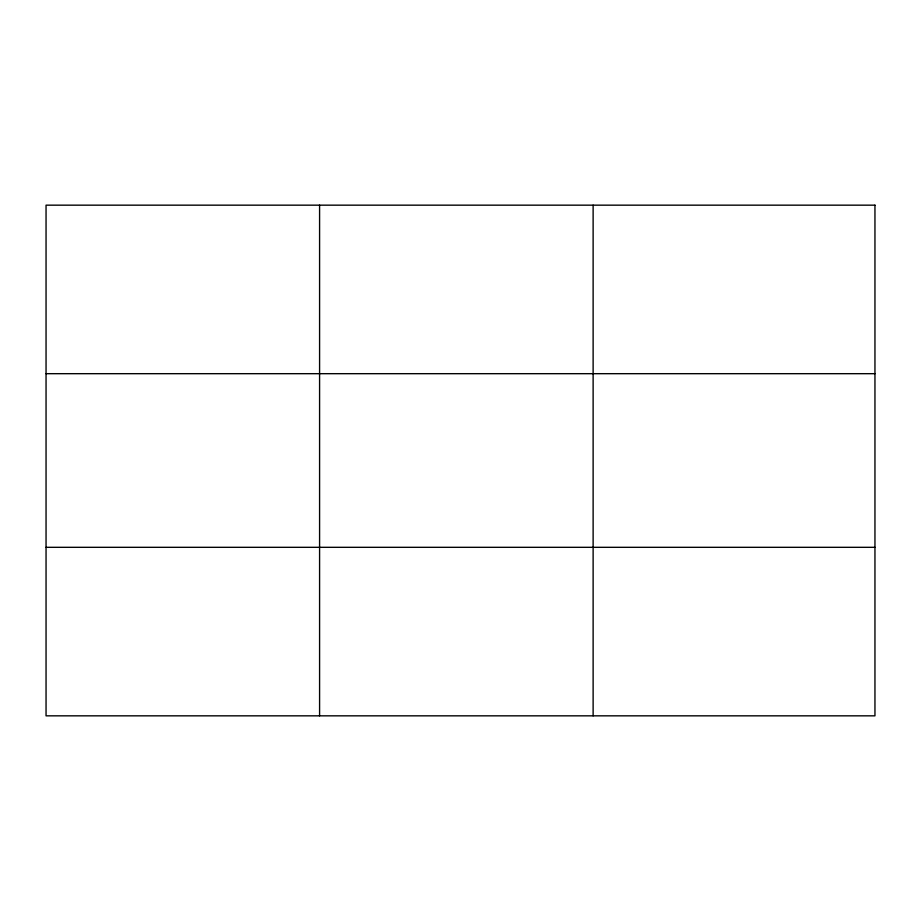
<?xml version="1.0" encoding="UTF-8"?>
<svg xmlns="http://www.w3.org/2000/svg" width="921" height="921" viewBox="0 0 921 921"><rect width="100%" height="100%" fill="white"/><g stroke="black" fill="none" stroke-linecap="round" stroke-linejoin="round"><path stroke-width="1.38" d="M319.587 205.164L319.587 715.836M593.124 205.164L593.124 715.836M46.05 373.684L874.95 373.684M46.05 547.316L874.95 547.316M874.95 205.164L874.95 715.836L46.05 715.836L46.05 205.164L874.95 205.164"/></g></svg>
